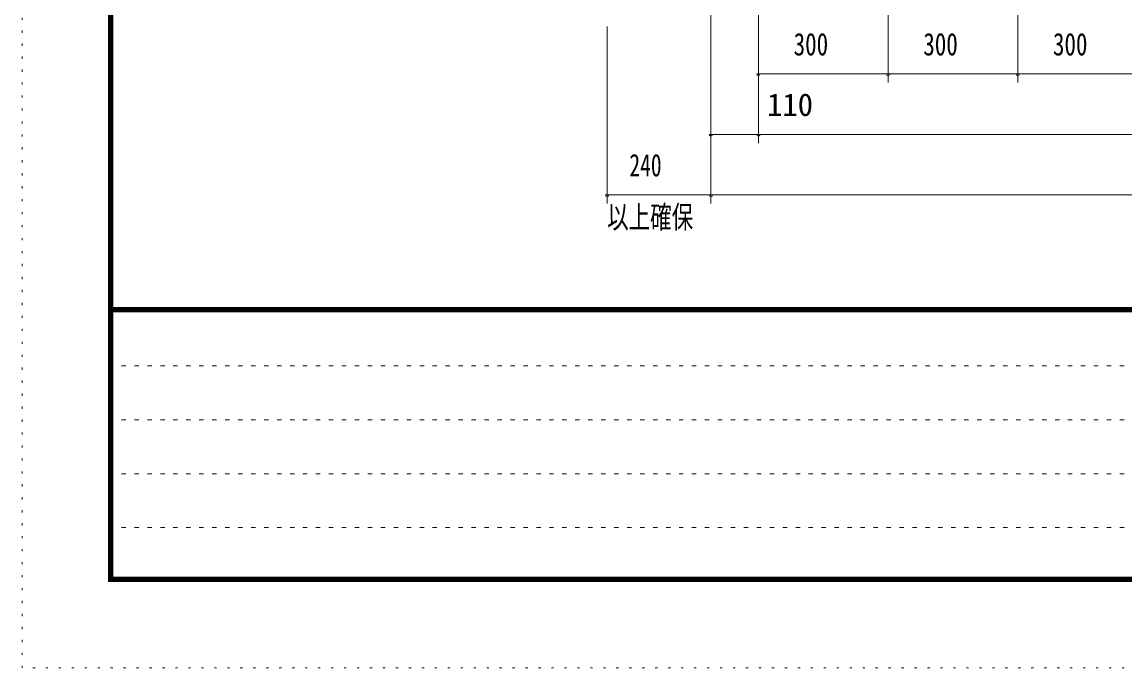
# Model space of a CAD drawing. Units: millimetres, scale not verified. Extents: x -5940 to 5940, y -4200 to 4200.
# Drawn here: x -5940 to -3388, y -4200 to -2705 of the extents above; entities that cross this region are included whole.
import ezdxf
from ezdxf.enums import TextEntityAlignment as Align

# ---------------------------------------------------------------- set-up
doc = ezdxf.new("R2010")
doc.units = ezdxf.units.MM
doc.header["$LTSCALE"] = 10
doc.linetypes.add('USER1', pattern=[3, 1, -2])
doc.linetypes.add('USER5', pattern=[3, 0.5, -2.5])
for name, color, linetype, lineweight in [('0-2_2-0BOLD', 3, 'Continuous', 18), ('0-7_F-F', 5, 'Continuous', 18), ('0-8_F-E_J_ADD', 5, 'USER5', 18)]:
    doc.layers.add(name, color=color, linetype=linetype, lineweight=lineweight)
doc.styles.add('ＭＳ ゴシック', font='')
doc.styles.get('ＭＳ ゴシック').set_extended_font_data('MS Gothic')

msp = doc.modelspace()

# ---------------------------------------------------------------- linework, layer by layer
at = {"layer": '0-2_2-0BOLD'}
for p, q in [((-4346.21, -3125.08), (-4346.21, -1780.28)), ((-3936.21, -2845.08), (-3936.21, -2173.71)), ((-4236.21, -2985.08), (-4236.21, -2496.51)), ((-3636.21, -2845.08), (-3636.21, -2496.51)), ((-4586.21, -3125.08), (-4586.21, -2715.08)), ((-4232.21, -2825.08), (-4240.21, -2825.08)), ((-3936.21, -2825.08), (-4236.21, -2825.08)), ((-3932.21, -2825.08), (-3940.21, -2825.08)), ((-3636.21, -2825.08), (-3936.21, -2825.08)), ((-3632.21, -2825.08), (-3640.21, -2825.08)), ((-3336.21, -2825.08), (-3636.21, -2825.08)), ((-4342.21, -2965.08), (-4350.21, -2965.08)), ((-4346.21, -2965.08), (-4236.21, -2965.08)), ((-4246.21, -2965.08), (-186.21, -2965.08)), ((-4232.21, -2965.08), (-4240.21, -2965.08)), ((-4582.21, -3105.08), (-4590.21, -3105.08)), ((-4586.21, -3105.08), (-4346.21, -3105.08)), ((-4386.21, -3105.08), (-76.21, -3105.08)), ((-4342.21, -3105.08), (-4350.21, -3105.08))]:
    msp.add_line(p, q, dxfattribs=at)
for centre in [(-4236.21, -2825.08), (-3936.21, -2825.08), (-3636.21, -2825.08), (-4346.21, -2965.08), (-4236.21, -2965.08), (-4586.21, -3105.08), (-4346.21, -3105.08)]:
    msp.add_arc(centre, 4, 180, 0, dxfattribs=at)
at = {"layer": '0-7_F-F'}
for p, q in [((-5730, -3366), (5730, -3366)), ((5730, -3367), (-5730, -3367)), ((-5730, -3368), (5730, -3368)), ((5730, -3369), (-5730, -3369)), ((-5730, -3370), (5730, -3370)), ((5730, -3371), (-5730, -3371)), ((-5730, -3372), (5730, -3372)), ((5730, -3373), (-5730, -3373)), ((-5730, -3374), (5730, -3374)), ((5730, -3375), (-5730, -3375)), ((-5730, -3376), (5730, -3376))]:
    msp.add_line(p, q, dxfattribs=at)
at = {"layer": '0-7_F-F', "color": 6, "linetype": 'USER1'}
for p, q in [((1560, -3500.8), (-5740, -3500.8)), ((-5740, -3625.6), (1560, -3625.6)), ((1560, -3750.4), (-5740, -3750.4)), ((-5740, -3875.2), (556.8, -3875.2))]:
    msp.add_line(p, q, dxfattribs=at)
at = {"layer": '0-7_F-F'}
for points in [[(5740, 4040), (-5740, 4040), (-5740, -4000), (5740, -4000)], [(5739, 4039), (5739, -3999), (-5739, -3999), (-5739, 4039)], [(5738, 4038), (5738, -3998), (-5738, -3998), (-5738, 4038)], [(5737, 4037), (5737, -3997), (-5737, -3997), (-5737, 4037)], [(5736, 4036), (5736, -3996), (-5736, -3996), (-5736, 4036)], [(5735, 4035), (5735, -3995), (-5735, -3995), (-5735, 4035)], [(5734, 4034), (5734, -3994), (-5734, -3994), (-5734, 4034)], [(5733, 4033), (5733, -3993), (-5733, -3993), (-5733, 4033)], [(5732, 4032), (5732, -3992), (-5732, -3992), (-5732, 4032)], [(5731, 4031), (5731, -3991), (-5731, -3991), (-5731, 4031)], [(5730, 4030), (5730, -3990), (-5730, -3990), (-5730, 4030)]]:
    msp.add_lwpolyline(points, close=True, dxfattribs=at)
at = {"layer": '0-8_F-E_J_ADD'}
msp.add_lwpolyline([(5940, 4200), (5940, -4200), (-5940, -4200), (-5940, 4200)], close=True, dxfattribs=at)

# ---------------------------------------------------------------- texts
at = {"layer": '0-2_2-0BOLD', "color": 7, "style": 'ＭＳ ゴシック'}
for s, width, p in [('300', 0.75, (-4154.71, -2797.98)), ('300', 0.75, (-3854.71, -2797.98)), ('300', 0.75, (-3554.71, -2797.98)), ('240', 0.7, (-4534.71, -3077.98)), ('以上確保', 0.7, (-4586.21, -3197.98))]:
    msp.add_text(s, height=52.1, dxfattribs=dict(at, width=width)).set_placement(p, align=Align.BOTTOM_LEFT)
msp.add_text('110', height=52.1, dxfattribs=at).set_placement((-4216.21, -2937.98), align=Align.BOTTOM_LEFT)

doc.saveas('drawing.dxf')
